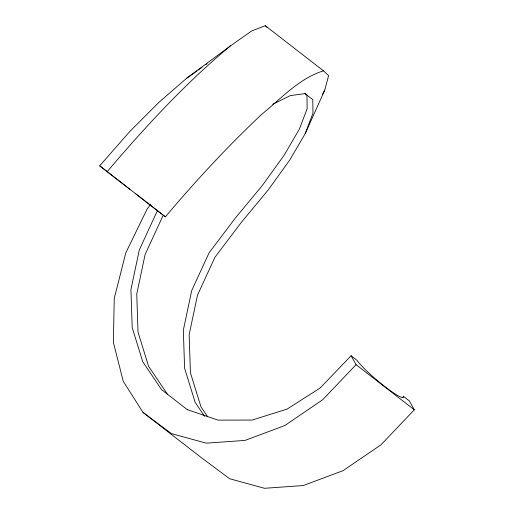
<?xml version="1.0" encoding="UTF-8"?>
<svg xmlns="http://www.w3.org/2000/svg" width="514" height="514" viewBox="0 0 514 514"><rect width="100%" height="100%" fill="white"/><g stroke="black" fill="none" stroke-linecap="round" stroke-linejoin="round"><path stroke-width="0.77" d="M207.714 416.86L200.987 406.889L190.424 372.791L189.152 334.672L197.504 295.152L214.981 257.193L241.194 222.556L268.359 189.756L289.954 159.745L305.213 133.621L324.764 90.136L328.594 75.635L323.505 70.836L265.282 25.7L251.648 30.956L230.471 45.874L186.633 78.263L158.665 102.575L129.682 131.616L99.703 165.823L165.367 216.824C195.609 181.063 227.387 146.586 261.536 114.506C281.023 98.669 298.852 78.494 323.505 70.836M305.213 133.621L312.968 113.176L312.788 99.62L304.982 93.625L290.326 95.598L272.69 104.265M322.496 94.345L324.764 90.136M157.708 210.798L156.751 212.057L139.281 250.016L130.929 289.536L132.201 327.656L142.763 361.753L161.589 389.676L187.443 409.774M163.529 215.308L162.578 216.567L145.102 254.533L136.75 294.053L138.022 332.172L148.585 366.27L167.41 394.193M150.538 204.521L147.145 208.999L125.789 252.882L114.249 298.428L113.369 342.298L123.219 381.266L143.059 412.472L201.289 457.608L229.681 478.759L264.524 488.3L303.273 485.537L343.076 470.663L381.015 444.783L414.297 409.786L409.324 400.888L403.503 396.378A31.502 4.08 40.4 0 1 384.806 386.554A31.502 4.08 40.4 0 1 356.922 360.269L351.094 355.752L320.113 388.044L287.011 409.138L252.13 420.06L218.097 420.124L187.257 409.639M107.137 171.689C145.244 126.964 185.136 83.422 230.471 45.874M351.094 355.752L356.067 364.651L322.786 399.648L284.852 425.528L245.049 440.402L206.3 443.164L171.451 433.623L143.059 412.472M402.391 397.528L403.503 396.378M186.633 78.263L196.894 70.983M198.179 70.071L202.028 67.34M205.87 64.61L207.155 63.704M304.564 93.259L306.967 95.103L307.147 108.666L299.392 129.104L284.133 155.228L262.538 185.246L235.367 218.039L209.159 252.676L191.683 290.641L183.331 330.161L184.603 368.281L195.166 402.378L204.578 416.34M99.703 165.823L129.933 189.345M135.696 193.817L165.367 216.824M356.067 364.651L414.297 409.786M265.282 25.7L266.978 27.3"/></g></svg>
